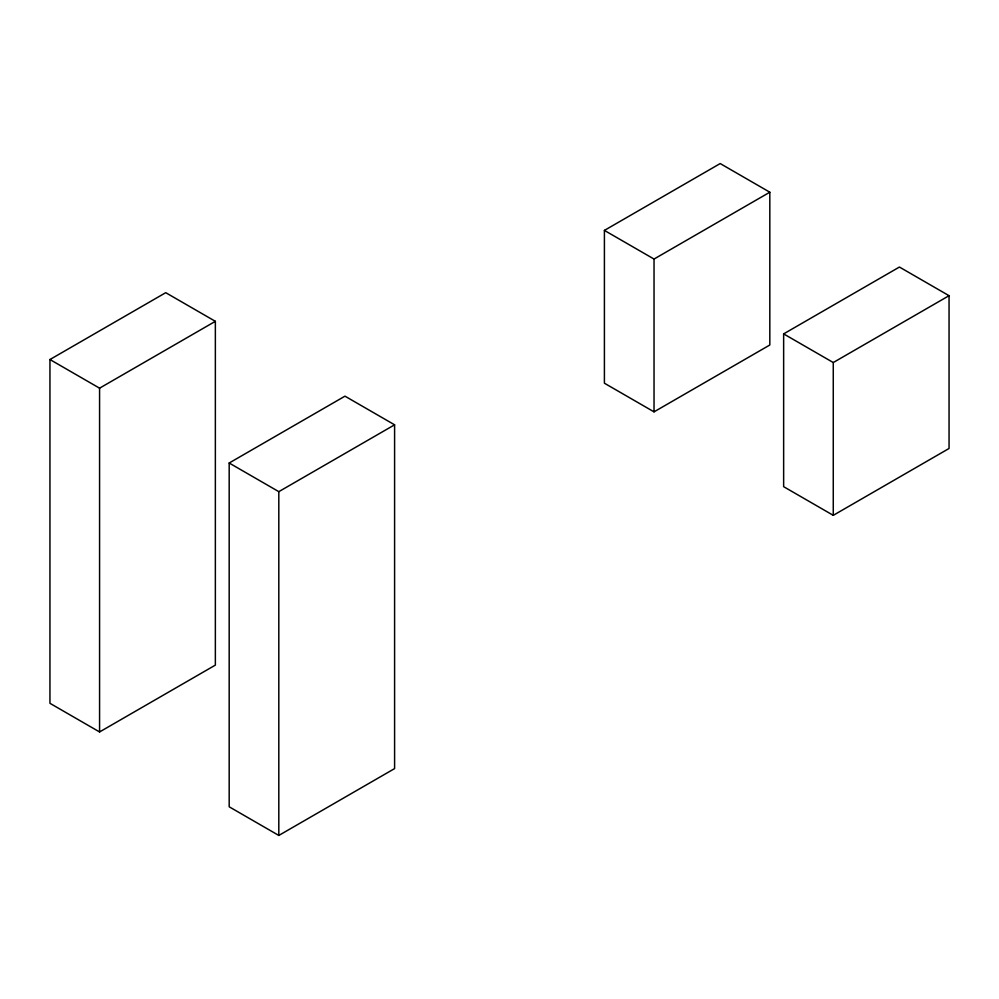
<?xml version="1.0" encoding="UTF-8"?>
<svg xmlns="http://www.w3.org/2000/svg" width="999" height="999" viewBox="0 0 999 999"><rect width="100%" height="100%" fill="white"/><g stroke="black" fill="none" stroke-linecap="round" stroke-linejoin="round"><path stroke-width="1.5" d="M49.95 359.528L165.734 292.682L215.359 321.328L215.359 665.109L99.575 731.955L49.95 703.308L49.95 359.528L99.575 388.174L215.359 321.328M604.407 230.407L720.192 163.561L769.817 192.208L769.817 345.005L654.033 411.85L604.407 383.204L604.407 230.407L654.033 259.053L769.817 192.208M229.183 463.012L344.967 396.166L394.593 424.812L394.593 768.593L278.808 835.439L229.183 806.792L229.183 463.012L278.808 491.658L394.593 424.812M783.641 333.891L899.425 267.045L949.05 295.692L949.05 448.476L833.266 515.334L783.641 486.675L783.641 333.891L833.266 362.537L949.05 295.692M833.266 362.537L833.266 515.334M654.033 259.053L654.033 411.85M278.808 491.658L278.808 835.439M99.575 388.174L99.575 731.955"/></g></svg>
